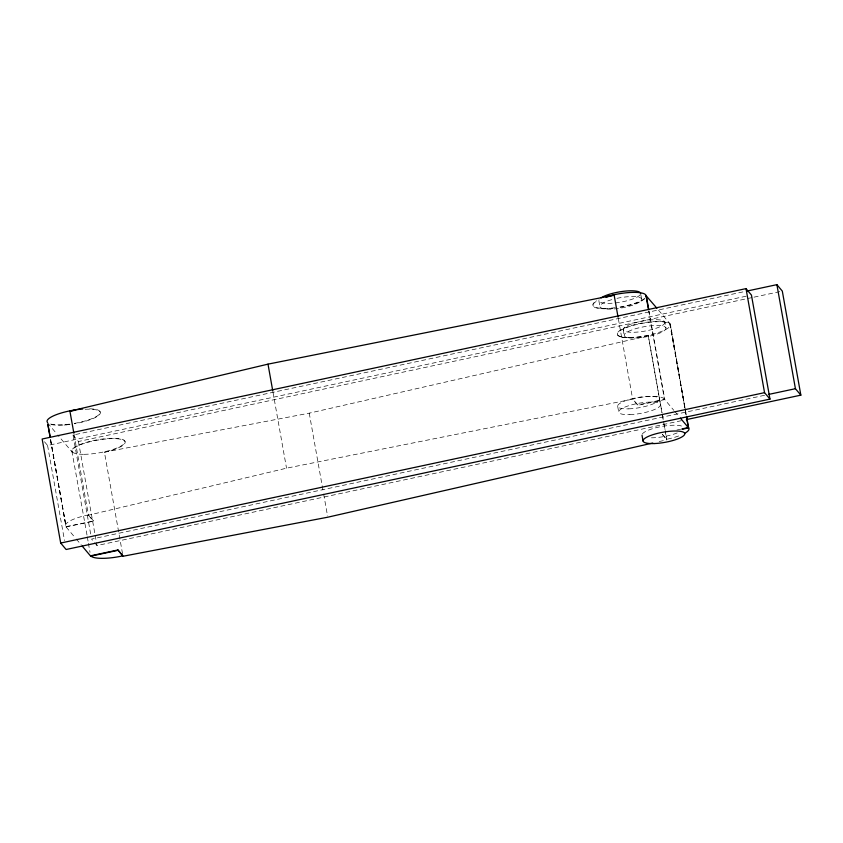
<?xml version="1.0" encoding="UTF-8"?>
<svg xmlns="http://www.w3.org/2000/svg" width="843" height="843" viewBox="0 0 843 843"><rect width="100%" height="100%" fill="white"/><g stroke="black" fill="none" stroke-linecap="round" stroke-linejoin="round"><path stroke-width="0.63" stroke-dasharray="4.21 3.16" d="M74.026 434.282L88.441 515.199L286.525 468.181L632.661 399.171L637.845 405.325L664.769 399.582L673.81 410.32M122.541 553.703L104.416 452.175L309.244 413.165L648.33 335.777L662.061 412.838M659.194 441.563L666.866 439.814L665.264 430.826M90.644 533.956L73.025 435.051L744.717 291.53M44.479 441.774L47.577 445.462L746.297 296.167M73.025 435.051L78.452 441.5L752.725 297.431M754.011 297.157L782.315 291.109M648.33 335.777L648.204 335.619A27.018 6.586 -10.1 0 1 617.75 335.335A27.018 6.586 -10.1 0 1 638.499 324.112A27.018 6.586 -10.1 0 1 669.869 323.902L684.938 407.348M50.654 439.761L66.123 526.58L93.425 521.132L66.102 526.97L50.548 439.624M664.453 399.266A27.018 6.586 -10.1 0 0 632.598 398.802L637.782 404.956L664.453 399.266L648.762 311.141M764.538 395.293L91.56 539.088L93.879 541.859M94.658 542.776L96.987 545.537L682.472 420.446M676.887 430.025L680.701 429.203M64.047 425.041L70.823 424.282M619.763 336.589L624.231 337.527M658.562 310.182L670.069 323.86M674.632 411.3L678.741 416.179M662.461 434.282L666.676 439.287A27.018 6.586 -10.1 0 0 680.628 435.23M662.419 434.535L666.866 439.814M104.416 452.175L104.469 452.227A27.018 6.586 -10.1 0 0 124.585 440.942A27.018 6.586 -10.1 0 0 93.668 440.889A27.018 6.586 -10.1 0 0 72.235 452.122L57.745 435.02M47.577 422.923L56.902 434.008M93.362 520.763L88.42 514.894A27.018 6.586 -10.1 0 0 66.123 526.58M88.441 515.199L93.425 521.132M66.102 526.97L75.427 538.045M76.281 539.056L81.36 545.094M71.866 451.1L87.24 536.359M50.443 440.025L65.638 524.862M685.169 408.634L686.307 415.051M669.869 323.902L686.023 414.619M664.948 322.3A21.191 5.163 -10.1 0 1 634.379 332.258A21.191 5.163 -10.1 0 1 632.924 323.438A21.191 5.163 -10.1 0 1 664.948 322.3L665.97 328.085A21.191 5.163 -10.1 0 1 635.411 338.043A21.191 5.163 -10.1 0 1 633.957 329.223A21.191 5.163 -10.1 0 1 665.97 328.085M648.984 310.951L664.769 399.582M662.292 414.124L665.032 429.54M640.806 294.534L641.639 299.16M648.204 335.619L663.673 422.448M663.905 423.744L666.676 439.287M623.219 329.697L624.252 335.482M618.288 318.454L632.661 399.171M598.878 300.772L599.91 306.557M617.677 406.294L618.709 412.069M309.244 413.165L323.427 492.797M323.659 494.082L327.548 515.916M273.027 392.406L286.525 468.181M78.452 441.5L94.922 533.977M95.154 535.263L96.987 545.537M87.25 536.907L88.399 542.829M88.399 543.335L90.001 552.323M47.577 445.462L64.511 540.511M686.097 414.693L670.438 324.555L686.054 414.556M644.516 298.464A27.018 6.586 -10.1 0 1 620.079 306.968M615.306 307.684A27.018 6.586 -10.1 0 1 596.696 300.74M89.685 408.813A27.018 6.586 -10.1 0 1 99 414.64A27.018 6.586 -10.1 0 1 74.279 423.407M69.505 424.124A27.018 6.586 -10.1 0 1 49.252 423.576M85.164 409.255A27.018 6.586 -10.1 0 1 99.759 414.24A27.018 6.586 -10.1 0 1 74.342 423.776M70.001 424.429A27.018 6.586 -10.1 0 1 49.726 424.103M644.579 298.833A27.018 6.586 -10.1 0 1 620.153 307.337M612.956 308.338A27.018 6.586 -10.1 0 1 599.194 299.855M639.995 294.966A21.191 5.163 -10.1 0 1 616.865 302.742A21.191 5.163 -10.1 0 1 598.878 300.403M616.971 298.338A21.191 5.163 -10.1 0 1 640.901 300.888A21.191 5.163 -10.1 0 1 606.981 309.096A21.191 5.163 -10.1 0 1 612.692 299.381M677.171 432.944A21.191 5.163 -10.1 0 1 649.848 437.791M642.313 434.05A21.191 5.163 -10.1 0 1 662.04 426.421A21.191 5.163 -10.1 0 1 683.083 426.821M629.542 337.4A27.018 6.586 -10.1 0 0 670.459 325.219A27.018 6.586 -10.1 0 0 631.586 325.503A27.018 6.586 -10.1 0 0 629.542 337.4M84.131 454.303A27.018 6.586 -10.1 0 0 125.038 442.132A27.018 6.586 -10.1 0 0 86.165 442.406A27.018 6.586 -10.1 0 0 84.131 454.303M629.869 414.63A21.191 5.163 -10.1 0 0 660.427 404.672A21.191 5.163 -10.1 0 0 628.414 405.81A21.191 5.163 -10.1 0 0 629.869 414.63M628.836 408.855A21.191 5.163 -10.1 0 0 659.395 398.897A21.191 5.163 -10.1 0 0 627.382 400.035A21.191 5.163 -10.1 0 0 628.836 408.855"/><path stroke-width="1.26" d="M73.878 433.249L69.906 411.163L268 364.144L614.136 295.124L618.056 317.158M652.788 443.028L327.779 517.202L122.994 556.264L117.946 549.973L90.707 555.79A27.018 6.586 -10.1 0 0 122.888 555.843L117.946 549.973M646.096 296.768A27.018 6.586 -10.1 0 0 645.991 295.587L656.918 308.232M746.013 288.622L42.15 439.013L60.685 543.05L66.112 549.499L769.975 399.108L751.44 295.071L746.013 288.622L764.548 392.659L769.975 399.108M747.298 290.983L776.888 284.66L782.315 291.109L800.85 395.146L686.328 419.614M60.685 543.05L764.548 392.659M768.405 394.471L795.423 388.697L800.85 395.146M681.966 428.929L688.331 427.57L686.487 417.211M682.187 429.266L688.594 427.896L686.539 416.337M118.009 550.342L90.686 556.18L82.214 546.106M680.385 418.128L688.594 427.896M69.906 411.163L69.958 411.215A27.018 6.586 -10.1 0 1 74.5 410.393M776.888 284.66L795.423 388.697M646.233 295.535L648.752 309.666M645.991 295.587L648.299 308.549M642.018 435.22L643.04 440.994M268 364.144L272.805 391.12M47.893 424.208L50.201 437.169M47.798 424.208L50.095 437.053M606.433 296.757A27.018 6.586 -10.1 0 1 633.673 292.373A27.018 6.586 -10.1 0 1 646.033 296.399M47.64 422.585A27.018 6.586 -10.1 0 1 56.144 414.735A27.018 6.586 -10.1 0 1 82.688 409.034M606.033 297.263A27.018 6.586 -10.1 0 1 614.136 295.124M688.331 427.57A27.018 6.586 -10.1 0 1 684.99 433.165M601.027 297.885A21.191 5.163 -10.1 0 1 624.811 291.151A21.191 5.163 -10.1 0 1 640.606 293.754M654.2 443.555A21.191 5.163 -10.1 0 0 684.769 433.597A21.191 5.163 -10.1 0 0 652.745 434.735A21.191 5.163 -10.1 0 0 654.2 443.555"/></g></svg>
